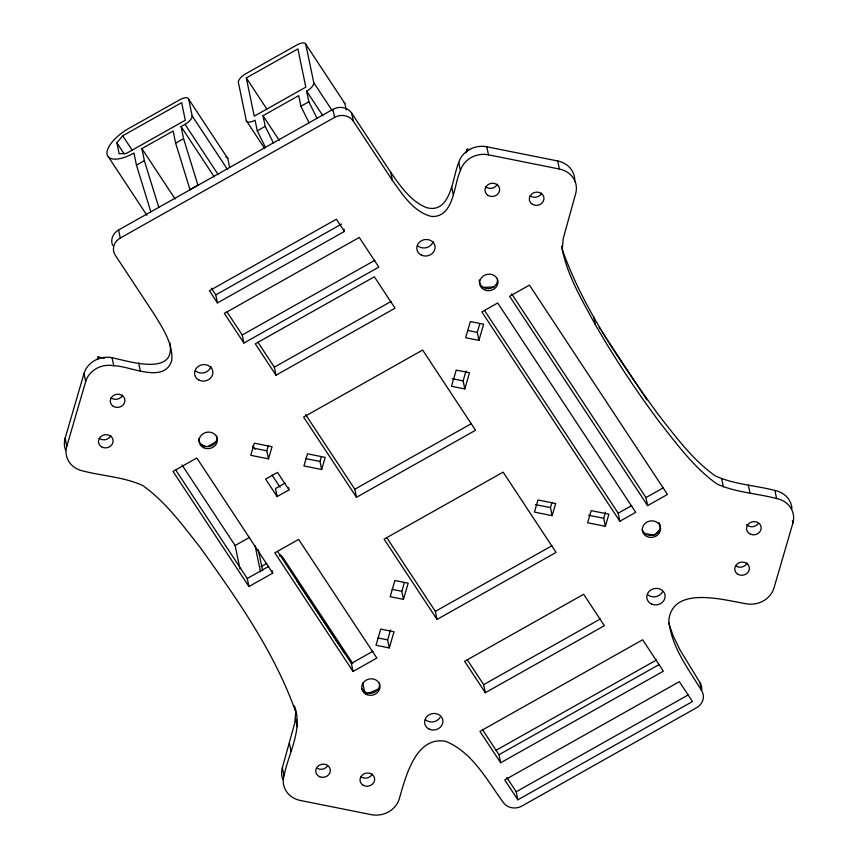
<?xml version="1.0" encoding="UTF-8"?>
<svg xmlns="http://www.w3.org/2000/svg" width="858" height="858" viewBox="0 0 858 858"><rect width="100%" height="100%" fill="white"/><g stroke="black" fill="none" stroke-linecap="round" stroke-linejoin="round"><path stroke-width="1.29" d="M282.722 779.472A23.027 20.613 -11.7 0 1 282.357 767.738L294.777 722.886L295.731 712.194M668.682 623.047L673.101 635.724L680.051 649.978L699.892 682.518L701.554 690.572A13.814 12.366 -11.7 0 1 696.557 707.732L521.954 806.016A13.814 12.366 -11.7 0 1 503.142 802.251C486.894 780.008 472.479 752.262 445.699 741.333C415.369 735.671 405.341 778.109 399.26 798.862A23.027 20.613 -11.7 0 1 371.203 814.65L300.289 800.45A23.027 20.613 -11.7 0 1 284.019 775.782C288.513 752.938 303.228 729.686 294.444 705.962M562.269 249.249L563.223 238.556L575.643 193.704A23.027 20.613 -11.7 0 0 559.384 169.037L557.711 160.982L486.797 146.782A23.027 20.613 -11.7 0 0 458.74 162.58C452.659 176.008 451.415 214.168 426.737 207.7C410.607 201.351 400.396 186.068 390.798 172.437L351.694 113.127A13.814 12.366 -11.7 0 0 332.883 109.363L118.608 229.987A13.814 12.366 -11.7 0 0 112.666 245.431M65.498 450A23.027 20.613 -11.7 0 1 65.133 438.266L83.998 373.52A23.027 20.613 -11.7 0 1 112.066 357.722C127.113 360.725 177.005 377.327 169.723 342.642M295.592 711.529C274.249 651.587 236.937 598.787 200.171 547.425C182.722 525.375 165.819 501.887 142.621 485.478C123.949 476.962 102.745 476.104 83.065 470.988A23.027 20.613 -11.7 0 1 66.795 446.31L85.671 381.574L83.998 373.52M97.233 359.481L97.973 356.939L104.537 358.247M268.5 458.858L272.04 446.728L254.3 443.178L250.761 455.308L268.5 458.858L266.827 450.815L268.243 445.956M321.664 469.508L325.203 457.368L307.464 453.818L303.925 465.958L321.664 469.508L319.991 461.454L321.407 456.606M351.694 113.127L353.357 121.182L392.46 180.491C402.692 194.648 413.535 211.937 431.563 216.473C454.332 217.718 453.753 184.03 460.403 170.624L458.74 162.58M465.991 152.949L467.095 149.153L469.701 149.678M389.307 647.94L394.026 631.745L380.727 629.086L376.008 645.27L389.307 647.94L387.634 639.886L390.54 629.922M403.464 599.356L408.183 583.172L394.884 580.501L390.165 596.696L403.464 599.356L401.801 591.301L404.343 582.593M464.8 388.931L469.508 372.747L456.22 370.088L451.501 386.272L464.8 388.931L463.127 380.888L466.033 370.924M478.946 340.401L483.655 324.217L470.366 321.557L465.647 337.741L478.946 340.401L477.273 332.357L479.815 323.638M552.144 515.658L555.684 503.517L537.955 499.967L534.416 512.108L552.144 515.658L550.482 507.614L551.898 502.756M605.362 526.319L608.901 514.178L591.173 510.628L587.633 522.769L605.362 526.319L603.7 518.264L605.469 512.194M792.395 520.87L792.867 523.176L774.002 587.923A23.027 20.613 -11.7 0 1 745.934 603.71C725.021 600.343 672.779 585.081 668.843 620.195C671.063 646.61 688.266 668.629 701.554 690.572M116.86 142.793L122.705 135.8L181.649 102.628L185.296 120.238L126.351 153.41L119.133 153.775L116.86 142.793L124.238 153.99M659.899 529.933L654.686 535.22L643.457 533.344M246.321 77.939L297.908 48.895L305.823 87.13L254.236 116.173L246.321 77.939L266.977 109.277M158.784 207.368L144.38 160.682L141.881 148.606L173.134 131.017L175.633 143.093L190.036 189.779M197.973 185.307L183.569 138.621L181.07 126.544L185.038 124.313A9.213 3.872 -33.4 0 0 192.138 115.819L188.696 99.217A9.213 3.872 -33.4 0 0 179.933 99.667L128.839 128.421A28.207 11.862 -33.4 0 0 107.089 154.429A28.207 11.862 -33.4 0 0 133.945 153.078L136.443 165.144L150.847 211.829M136.443 165.144L144.38 160.682M175.633 143.093L183.569 138.621M273.359 142.868L265.208 126.362L263.009 115.733L298.723 95.624L300.922 106.263L309.073 122.769M265.422 147.34L257.271 130.834L265.208 126.362M300.922 106.263L308.859 101.791L306.66 91.162A9.213 3.872 -33.4 0 0 313.76 82.668L305.78 44.187A9.213 3.872 -33.4 0 0 297.072 44.873L245.485 73.917A9.213 3.872 -33.4 0 0 238.385 82.4L246.3 120.635L264.747 148.616M189.95 189.661L197.887 185.189M85.671 381.574A23.027 20.613 -11.7 0 1 113.728 365.776C128.55 365.283 164.747 384.888 171.793 360.188C172.994 343.318 162.741 328.303 154.376 314.511L115.272 255.201A13.814 12.366 -11.7 0 1 120.27 238.031L334.556 117.407A13.814 12.366 -11.7 0 1 353.357 121.182M343.961 229.14L344.444 231.435L217.46 302.917L215.787 294.873L341.613 224.045M243.908 343.039L224.356 313.385L359.277 237.441L378.828 267.095L243.908 343.039L242.246 334.995L374.839 260.349M275.997 375.203L255.298 343.801L374.345 276.791L395.045 308.194L275.997 375.203L274.335 367.16L391.044 301.458M207.668 446.546L216.431 441.613M285.188 483.033L275.45 488.513L277.123 496.557L289.028 489.864L288.545 487.559M239.961 568.94L235.113 545.506L249.614 537.333M356.488 497.286L303.603 417.074L422.651 350.064L475.536 430.276L356.488 497.286L354.826 489.242L471.535 423.541M261.025 566.612L266.859 563.331M272.254 570.838L272.726 573.144L248.917 586.54L247.254 578.496L268.801 566.366M437.022 619.433L384.094 539.156L503.142 472.147L556.059 552.413L437.022 619.433L435.349 611.379L552.059 545.677M353.046 671.439L274.839 552.82L298.648 539.414L376.855 658.043L353.046 671.439L351.372 663.395L372.919 651.265M619.851 521.256L481.842 311.915L497.715 302.981L635.724 512.323L619.851 521.256L618.189 513.202L631.788 505.544M647.629 505.619L509.609 296.289L529.45 285.113L667.47 494.444L647.629 505.619L645.967 497.565L663.47 487.709M485.328 692.696L464.618 661.293L583.665 594.283L604.364 625.686L485.328 692.696L483.655 684.641L600.364 618.95M495.945 750.353L656.574 659.931M500.654 762.773L479.954 731.37L642.653 639.789L663.352 671.192L500.654 762.773L498.991 754.729L659.362 664.446M517.857 799.817L504.761 779.943L679.364 681.66L692.46 701.533L517.857 799.817L516.194 791.762L688.47 694.787M367.052 693.822L378.743 688.985M481.467 287.462L494.122 286.937M460.403 170.624A23.027 20.613 -11.7 0 1 488.459 154.837L559.384 169.037M467.599 330.416L477.273 332.357M452.252 378.71L463.127 380.888M562.408 249.914C583.751 309.845 621.063 362.644 657.829 414.017C675.278 436.068 692.181 459.545 715.379 475.965C734.051 484.47 755.255 485.338 774.935 490.454A23.027 20.613 -11.7 0 1 791.934 508.655M561.636 246.182C566.591 274.646 581.928 299.839 595.441 324.914C614.843 358.537 636.261 390.98 659.502 422.072C676.941 444.112 693.854 467.599 717.052 484.009C735.714 492.524 756.928 493.393 776.597 498.509A23.027 20.613 -11.7 0 1 792.867 523.176M252.896 448.026L266.827 450.815M306.059 458.665L319.991 461.454M535.285 504.568L550.482 507.614M588.502 515.218L603.7 518.264M392.127 589.371L401.801 591.301M377.97 637.955L387.634 639.886M200.633 444.315L205.384 446.589M599.152 327.434L600.621 329.665M602.091 331.896L646.953 399.935M511.615 293.801L645.967 497.565M484.577 310.553L618.189 513.202M305.78 44.187L344.884 103.496L346.214 109.91M313.76 82.668L332.207 110.639M306.66 91.162L322.887 115.776M344.444 231.435L336.39 219.23L209.406 290.712L217.46 302.917M263.009 115.733L279.247 140.347M188.696 99.217L227.799 158.526L229.654 167.471M192.138 115.819L227.552 169.541M185.038 124.313L218.232 174.667M181.07 126.544L214.264 176.909M141.881 148.606L175.086 198.959M122.705 135.8L132.304 150.354M257.915 342.256L274.335 367.16M305.609 414.596L354.826 489.242M386.84 537.794L435.349 611.379M467.235 659.738L483.655 684.641M211.4 288.213L215.787 294.873M227.038 311.926L242.246 334.995M108.58 157.153L146.943 215.347M482.571 729.826L498.991 754.729M506.735 777.412L516.194 791.762M289.028 489.864L277.52 472.415L265.615 479.118L277.123 496.557M252.842 445.946L255.051 449.292M271.986 474.978L280.083 487.258M352.777 663.491L284.406 559.791A11.519 1.727 60.6 0 0 279.697 556.102M277.595 551.49L351.372 663.395M296.536 580.255L344.841 653.528M272.726 573.144L196.825 458.011L173.016 471.407L248.917 586.54M182.014 464.972L235.113 545.506M175.772 470.066L247.254 578.496M308.859 101.791L317.01 118.297M774.935 490.454L776.597 498.509M748.337 485.135L750.01 493.178M721.717 478.882L723.391 486.936M593.779 316.87L595.441 324.914M486.797 146.782L488.459 154.837M467.095 149.153L467.513 151.169M451.662 186.862L453.324 194.905M390.798 172.437L392.46 180.491M332.883 109.363L334.556 117.407M257.271 130.834L255.073 120.195A9.213 3.872 -33.4 0 1 246.3 120.635M362.773 682.957L364.596 691.763M295.635 718.736L297.297 726.78M258.301 549.796L262.623 570.634M255.126 545.87L260.521 571.911M289.436 743.457L291.098 751.501M282.357 767.738L284.019 775.782M118.608 229.987L120.27 238.031M138.653 363.052L140.326 371.096M112.066 357.722L113.728 365.776M97.973 356.939L98.391 358.944M65.133 438.266L66.795 446.31M557.711 160.982A23.027 20.613 -11.7 0 1 574.721 181.349M699.892 682.518A13.814 12.366 -11.7 0 1 701.672 689.95M372.383 773.991A7.368 6.596 -11.7 0 1 360.778 776.694M327.509 766.044A7.368 6.596 -11.7 0 1 317.363 768.414M122.63 395.173A7.368 6.596 -11.7 0 1 111.025 397.887M110.843 435.639A7.368 6.596 -11.7 0 1 99.228 438.352M541.688 193.114A7.368 6.596 -11.7 0 1 530.083 195.817M497.361 184.234A7.368 6.596 -11.7 0 1 485.757 186.947M758.365 523.519A7.368 6.596 -11.7 0 1 746.503 524.57M747.114 563.041A7.368 6.596 -11.7 0 1 735.51 565.754M497.447 278.743A9.213 8.248 -11.7 0 1 488.631 288.674A9.213 8.248 -11.7 0 1 479.268 279.912M379.461 683.161A9.213 8.248 -11.7 0 1 373.316 692.803A9.213 8.248 -11.7 0 1 362.183 688.974M216.656 435.843A9.213 8.248 -11.7 0 1 209.009 446.514A9.213 8.248 -11.7 0 1 198.616 438.738M225.793 157.014A9.213 3.872 -33.4 0 1 227.799 158.526M344.133 102.606A9.213 3.872 -33.4 0 1 344.884 103.496M658.976 522.64A9.213 8.248 -11.7 0 1 654.568 534.609A9.213 8.248 -11.7 0 1 642.181 529.622M440.025 717.492A9.213 8.248 -11.7 0 1 425.589 719.808M662.451 592.041A9.213 8.248 -11.7 0 1 648.144 594.98M433.129 241.484A9.213 8.248 -11.7 0 1 417.792 245.828M210.939 366.473A9.213 8.248 -11.7 0 1 195.645 370.978M363.041 785.156A7.368 6.596 -11.7 0 0 374.646 780.008A7.368 6.596 -11.7 0 0 364.35 773.691A7.368 6.596 -11.7 0 0 363.041 785.156M319.702 776.78A7.368 6.596 -11.7 0 0 330.351 770.098A7.368 6.596 -11.7 0 0 319.015 765.357A7.368 6.596 -11.7 0 0 319.702 776.78M113.288 406.349A7.368 6.596 -11.7 0 0 124.893 401.201A7.368 6.596 -11.7 0 0 114.597 394.884A7.368 6.596 -11.7 0 0 113.288 406.349M101.491 446.814A7.368 6.596 -11.7 0 0 113.095 441.666A7.368 6.596 -11.7 0 0 102.799 435.349A7.368 6.596 -11.7 0 0 101.491 446.814M737.773 574.216A7.368 6.596 -11.7 0 0 749.377 569.069A7.368 6.596 -11.7 0 0 739.081 562.751A7.368 6.596 -11.7 0 0 737.773 574.216M750.546 534.255A7.368 6.596 -11.7 0 0 761.196 527.563A7.368 6.596 -11.7 0 0 749.86 522.822A7.368 6.596 -11.7 0 0 750.546 534.255M488.02 195.409A7.368 6.596 -11.7 0 0 499.624 190.262A7.368 6.596 -11.7 0 0 489.328 183.944A7.368 6.596 -11.7 0 0 488.02 195.409M532.346 204.279A7.368 6.596 -11.7 0 0 543.951 199.131A7.368 6.596 -11.7 0 0 533.655 192.814A7.368 6.596 -11.7 0 0 532.346 204.279M485.521 290.283A9.213 8.248 -11.7 0 0 497.865 280.759A9.213 8.248 -11.7 0 0 483.033 276.222A9.213 8.248 -11.7 0 0 485.521 290.283M365.69 694.111A9.213 8.248 -11.7 0 0 380.008 687.322A9.213 8.248 -11.7 0 0 366.881 679.772A9.213 8.248 -11.7 0 0 365.69 694.111M203.636 447.726A9.213 8.248 -11.7 0 0 217.385 439.993A9.213 8.248 -11.7 0 0 203.614 433.387A9.213 8.248 -11.7 0 0 203.636 447.726M646.878 536.475A9.213 8.248 -11.7 0 0 660.628 528.742A9.213 8.248 -11.7 0 0 646.857 522.147A9.213 8.248 -11.7 0 0 646.878 536.475M429.161 729.096A9.213 8.248 -11.7 0 0 442.91 721.353A9.213 8.248 -11.7 0 0 429.139 714.757A9.213 8.248 -11.7 0 0 429.161 729.096M199.228 380.244A9.213 8.248 -11.7 0 0 212.881 372.372A9.213 8.248 -11.7 0 0 199.024 365.916A9.213 8.248 -11.7 0 0 199.228 380.244M421.353 255.116A9.213 8.248 -11.7 0 0 435.103 247.372A9.213 8.248 -11.7 0 0 421.332 240.776A9.213 8.248 -11.7 0 0 421.353 255.116M651.78 604.182A9.213 8.248 -11.7 0 0 665.122 595.86A9.213 8.248 -11.7 0 0 650.975 589.896A9.213 8.248 -11.7 0 0 651.78 604.182"/></g></svg>
